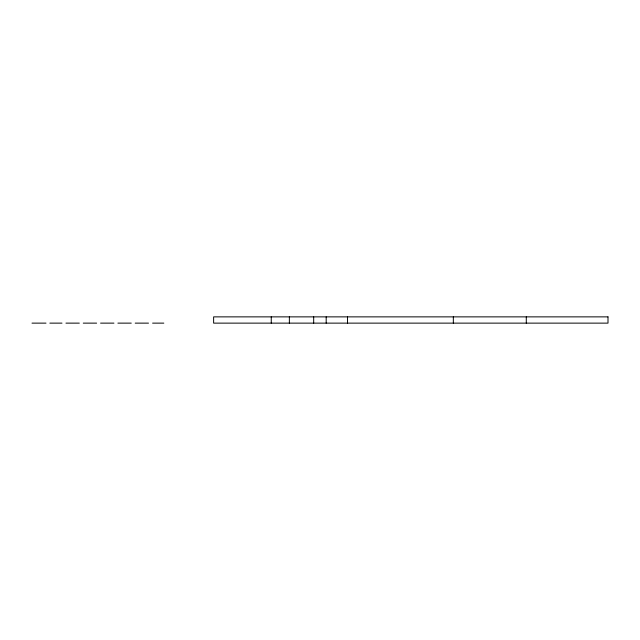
<?xml version="1.0" encoding="UTF-8"?>
<svg xmlns="http://www.w3.org/2000/svg" width="640" height="640" viewBox="0 0 640 640"><rect width="100%" height="100%" fill="white"/><g stroke="black" fill="none" stroke-linecap="round" stroke-linejoin="round"><path stroke-width="0.96" d="M32 323.128L46 323.128M49.856 323.128L61.992 323.128M65.952 323.128L79.312 323.128M83.264 323.128L96.624 323.128M100.584 323.128L113.936 323.128M117.896 323.128L131.256 323.128M135.216 323.128L148.496 323.128M152.6 323.128L163.808 323.128M526.288 316.872L526.288 323.128M453.336 316.872L453.336 323.128M347.528 316.872L347.528 323.128M326.184 316.872L326.184 323.128M313.68 316.872L313.68 323.128M289.368 316.872L289.368 323.128M271.256 316.872L271.256 323.128M608 316.872L213.624 316.872L213.624 323.128L608 323.128L608 316.872"/></g></svg>
